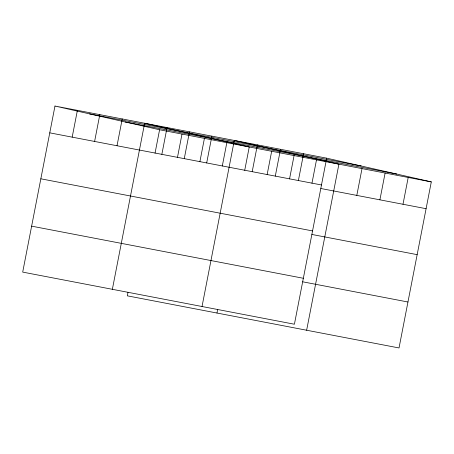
<?xml version="1.0" encoding="UTF-8"?>
<svg xmlns="http://www.w3.org/2000/svg" width="454" height="454" viewBox="0 0 454 454"><rect width="100%" height="100%" fill="white"/><g stroke="black" fill="none" stroke-linecap="round" stroke-linejoin="round"><path stroke-width="0.68" d="M54.979 106.043L22.7 272.105L294.413 324.23L326.693 158.168L54.979 106.043L159.587 129.77L431.3 181.895L399.021 347.957L127.307 295.832L127.983 292.348M72.186 137.148L77.396 110.345M94.602 141.444L99.812 114.646M117.018 145.745L122.228 118.948M112.365 289.306L144.644 123.244L249.252 146.971L244.712 170.335M155.047 153.134L159.587 129.77M161.851 154.349L167.061 127.546M177.463 157.436L182.003 134.072M184.267 158.645L189.477 131.847M199.879 161.732L204.419 138.368M206.684 162.946L211.893 136.149M222.295 166.033L226.835 142.669M202.03 306.507L234.309 140.445L338.917 164.172L306.637 330.234M216.972 313.033L217.648 309.549M252.197 171.68L257.407 144.877M267.128 174.637L271.668 151.273M275.294 176.107L280.504 149.309M289.544 178.933L294.084 155.569M298.386 180.539L303.595 153.741M311.96 183.234L316.5 159.87M356.804 195.402L362.014 168.604M379.902 199.834L385.111 173.031M402.993 204.266L408.203 177.463M89.5 113.875L361.214 165.999M125.066 121.939L396.779 174.064M49.77 132.846L321.483 184.971M320.802 188.495L426.09 208.692M40.837 178.802L312.551 230.927M311.87 234.451L417.158 254.649M31.632 226.149L303.346 278.274M302.665 281.798L407.953 302.001M326.693 158.168L431.3 181.895"/></g></svg>
